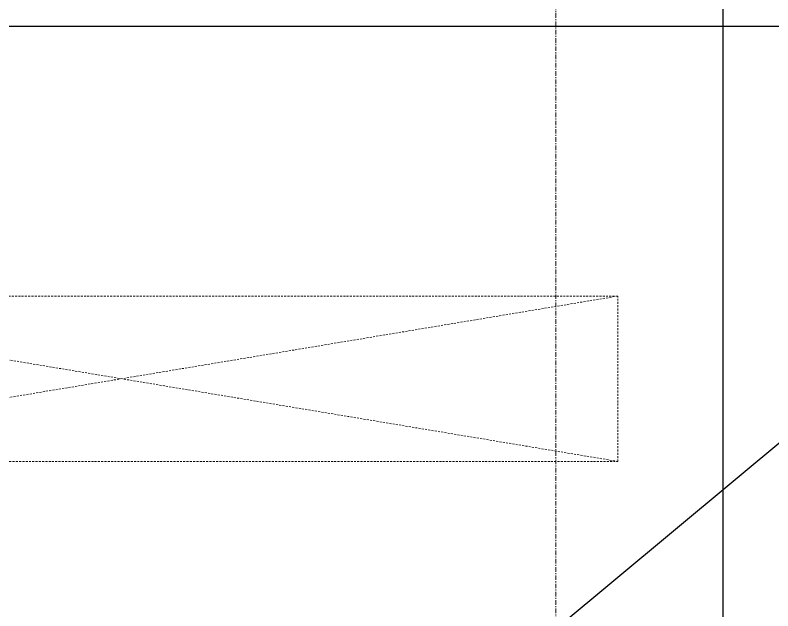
# Model space of a CAD drawing. Header units: millimetres. Extents: x -853432 to -773672, y -18171 to 22484.
# Drawn here: x -847936 to -847020, y 6142 to 6862 of the extents above; entities that cross this region are included whole.
import ezdxf

# ---------------------------------------------------------------- set-up
doc = ezdxf.new("R2010")
doc.units = ezdxf.units.MM
doc.linetypes.add('DPA_Grid _ Level 100', pattern=[10, 5.5, -1.6, 1.3, -1.6])
doc.linetypes.add('Overhead', pattern=[3.96875, 2.38125, -1.5875])
for name, color, linetype, lineweight in [('_ _ A-DETL-OPENING', 1, 'Continuous', 25), ('A-DETL-GENF-HDLN', 2, 'Overhead', 9), ('A-GENM', 1, 'Continuous', 9), ('A-ROOM-IDEN', 3, 'Continuous', 25), ('S-GRID', 251, 'Continuous', 9)]:
    doc.layers.add(name, color=color, linetype=linetype, lineweight=lineweight)

# ---------------------------------------------------------------- blocks, each defined once
blk = doc.blocks.new('LIFT-OTIS - Lift - 1400x2300-For Station-12199838-4251-01 ENLARGED CONCOURSE LEVEL - REFLECTED CEILING PLAN - SHEET 2')
at = {"layer": 'A-DETL-GENF-HDLN'}
for p, q in [((-1034, -975), (-1034, -2175)), ((-834, -975), (-1034, -975)), ((-1034, -2175), (-834, -975)), ((-1034, -975), (-834, -2175)), ((-834, -2175), (-834, -975))]:
    blk.add_line(p, q, dxfattribs=at)
blk = doc.blocks.new('*U2464')
at = {"layer": '_ _ A-DETL-OPENING'}
for p, q in [((-10525, 3270), (-13490.12, 799.06)), ((-13490.12, 3270), (-10525, 3270))]:
    blk.add_line(p, q, dxfattribs=at)
at = {"layer": 'S-GRID', "linetype": 'DPA_Grid _ Level 100'}
blk.add_line((-11400, -21399.85), (-11400, 17622.79), dxfattribs=at)

msp = doc.modelspace()

# ---------------------------------------------------------------- linework, layer by layer
at = {"layer": 'A-ROOM-IDEN'}
msp.add_line((-847079.99, 5658.02), (-847079.99, 16908.81), dxfattribs=at)

# ---------------------------------------------------------------- block references
msp.add_blockref('*U2464', (-835882.37, 3579.02))
at = {"layer": 'A-GENM', "rotation": 270}
msp.add_blockref('LIFT-OTIS - Lift - 1400x2300-For Station-12199838-4251-01 ENLARGED CONCOURSE LEVEL - REFLECTED CEILING PLAN - SHEET 2', (-846232.37, 5488.61), dxfattribs=at)

doc.saveas('drawing.dxf')
